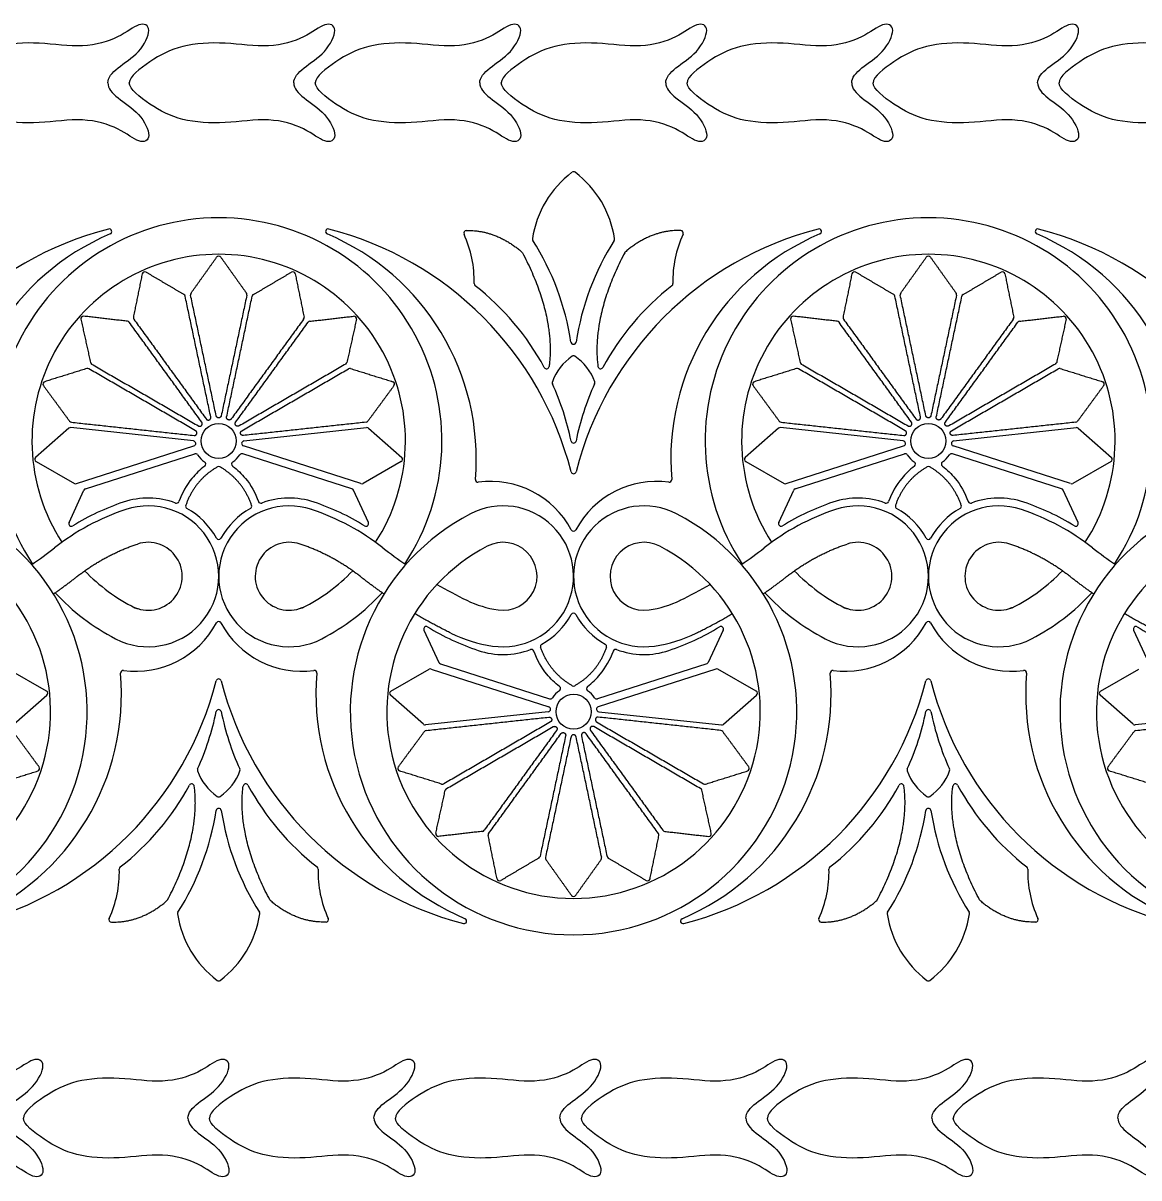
# Model space of a CAD drawing. Header units: millimetres. Extents: x -100 to 100, y -100 to 100.
# Drawn here: x 33.47 to 63.98, y 67.63 to 99.23 of the extents above; entities that cross this region are included whole.
import ezdxf

# ---------------------------------------------------------------- set-up
doc = ezdxf.new("R2010")
doc.units = ezdxf.units.MM
doc.header["$MEASUREMENT"] = 0
doc.layers.add('Layer 03', color=5, linetype='Continuous')

msp = doc.modelspace()

# ---------------------------------------------------------------- linework, layer by layer
at = {"layer": 'Layer 03'}
for p, q in [((38.128, 87.792), (34.772, 88.156)), ((39.509, 87.792), (42.864, 88.156)), ((57.537, 87.792), (54.181, 88.156)), ((58.918, 87.792), (62.274, 88.156)), ((34.718, 88.139), (33.812, 87.343)), ((42.919, 88.139), (43.825, 87.343)), ((54.127, 88.139), (53.221, 87.343)), ((62.328, 88.139), (63.234, 87.343)), ((34.927, 86.625), (38.142, 87.655)), ((42.709, 86.625), (39.495, 87.655)), ((54.336, 86.625), (57.551, 87.655)), ((62.118, 86.625), (58.904, 87.655)), ((33.823, 87.229), (34.871, 86.631)), ((35.176, 86.483), (38.162, 87.44)), ((42.46, 86.483), (39.475, 87.44)), ((43.813, 87.229), (42.766, 86.631)), ((53.232, 87.229), (54.28, 86.631)), ((54.585, 86.483), (57.571, 87.44)), ((61.869, 86.483), (58.884, 87.44)), ((63.222, 87.229), (62.175, 86.631)), ((34.725, 85.56), (35.134, 86.446)), ((42.911, 85.56), (42.503, 86.446)), ((54.134, 85.56), (54.543, 86.446)), ((62.32, 85.56), (61.912, 86.446)), ((44.43, 82.617), (44.838, 81.732)), ((52.616, 82.617), (52.207, 81.732)), ((63.839, 82.617), (64.247, 81.732)), ((34.109, 80.948), (33.061, 81.546)), ((43.528, 80.948), (44.575, 81.546)), ((44.632, 81.552), (47.846, 80.522)), ((44.881, 81.694), (47.866, 80.737)), ((52.165, 81.694), (49.179, 80.737)), ((52.414, 81.552), (49.199, 80.522)), ((53.518, 80.948), (52.47, 81.546)), ((62.937, 80.948), (63.984, 81.546)), ((33.214, 80.039), (34.12, 80.834)), ((44.422, 80.039), (43.516, 80.834)), ((52.623, 80.039), (53.529, 80.834)), ((63.832, 80.039), (62.925, 80.834)), ((47.832, 80.385), (44.477, 80.021)), ((49.213, 80.385), (52.569, 80.021)), ((67.241, 80.385), (63.886, 80.021))]:
    msp.add_line(p, q, dxfattribs=at)
for centre in [(38.818, 87.793), (58.227, 87.793), (48.523, 80.384)]:
    msp.add_circle(centre, 0.48, dxfattribs=at)
for centre, radius, start, end in [((50.167, 92.908), 2.8, 127.0477, 171.3906), ((48.523, 95.087), 0.0704, 52.9523, 127.0477), ((46.878, 92.908), 2.8, 8.6094, 52.9523), ((38.818, 87.793), 6.105, 90, 213.4938), ((38.818, 87.793), 6.105, 326.5062, 90), ((58.227, 87.793), 6.105, 90, 213.4938), ((58.227, 87.793), 6.105, 326.5062, 90), ((38.106, 84.671), 9.211, 104.4595, 165.6746), ((35.824, 93.522), 0.0704, 292.9015, 104.4595), ((41.812, 93.522), 0.0704, 75.5405, 247.0985), ((39.53, 84.671), 9.211, 14.3254, 75.5405), ((45.591, 93.478), 0.0704, 92.313, 204.7926), ((57.516, 84.671), 9.211, 104.4595, 165.6746), ((51.454, 93.478), 0.0704, 335.2074, 87.687), ((55.233, 93.522), 0.0704, 292.9015, 104.4595), ((61.221, 93.522), 0.0704, 75.5405, 247.0985), ((58.939, 84.671), 9.211, 14.3254, 75.5405), ((38.449, 87.307), 6.675, 112.9015, 184.8891), ((39.187, 87.307), 6.675, 355.1109, 67.0985), ((42.789, 92.184), 3.016, 358.3699, 24.7926), ((47.469, 93.317), 0.0704, 171.3906, 212.3831), ((41.28, 89.392), 7.257, 8.7502, 32.3831), ((55.765, 89.392), 7.257, 147.6169, 171.2498), ((49.577, 93.317), 0.0704, 327.6169, 8.6094), ((57.858, 87.307), 6.675, 112.9015, 184.8891), ((54.256, 92.184), 3.016, 155.2074, 181.6301), ((58.596, 87.307), 6.675, 355.1109, 67.0985), ((38.818, 87.793), 5.107, 90, 212.8968), ((38.818, 87.793), 5.107, 327.1032, 90), ((47.062, 92.908), 0.0704, 27.8858, 48.7274), ((49.983, 92.908), 0.0704, 131.2726, 152.1142), ((58.227, 87.793), 5.107, 90, 212.8968), ((58.227, 87.793), 5.107, 327.1032, 90), ((38.818, 92.778), 0.0704, 35.4977, 144.5023), ((58.227, 92.778), 0.0704, 35.4977, 144.5023), ((36.795, 92.349), 0.0704, 59.4455, 168.4501), ((40.842, 92.349), 0.0704, 11.5499, 120.5545), ((56.204, 92.349), 0.0704, 59.4455, 168.4501), ((60.251, 92.349), 0.0704, 11.5499, 120.5545), ((45.875, 92.096), 0.0704, 178.3699, 231.9383), ((41.386, 86.363), 7.211, 28.5007, 51.9383), ((55.66, 86.363), 7.211, 128.0617, 151.4993), ((51.171, 92.096), 0.0704, 308.0617, 1.6301), ((37.833, 91.736), 0.0704, 11.9739, 59.4455), ((38.118, 91.797), 0.0704, 144.5023, 191.9739), ((39.518, 91.797), 0.0704, 348.0261, 35.4977), ((39.803, 91.736), 0.0704, 120.5545, 168.0337), ((57.242, 91.736), 0.0704, 11.9739, 59.4455), ((57.527, 91.797), 0.0704, 144.5023, 191.9739), ((58.928, 91.797), 0.0704, 348.0261, 35.4977), ((59.212, 91.736), 0.0704, 120.5545, 168.0337), ((35.119, 91.136), 0.0704, 83.3932, 192.3979), ((36.317, 90.997), 0.0704, 35.9217, 83.3932), ((36.553, 91.168), 0.0704, 168.4501, 215.9217), ((41.083, 91.168), 0.0704, 324.0783, 11.5499), ((41.319, 90.997), 0.0704, 96.6068, 144.0783), ((42.517, 91.136), 0.0704, 347.6021, 96.6068), ((54.529, 91.136), 0.0704, 83.3932, 192.3979), ((55.726, 90.997), 0.0704, 35.9217, 83.3932), ((55.962, 91.168), 0.0704, 168.4501, 215.9217), ((60.492, 91.168), 0.0704, 324.0783, 11.5499), ((60.728, 90.997), 0.0704, 96.6068, 144.0783), ((61.926, 91.136), 0.0704, 347.6021, 96.6068), ((48.523, 90.507), 0.0704, 188.7502, 351.2498), ((49.273, 88.94), 1.411, 124.0307, 160.5139), ((48.523, 90.052), 0.0704, 55.9693, 124.0307), ((47.772, 88.94), 1.411, 19.4861, 55.9693), ((35.232, 89.706), 0.0704, 59.8694, 107.341), ((35.378, 89.958), 0.0704, 192.3979, 239.8694), ((42.258, 89.958), 0.0704, 300.1306, 347.6021), ((42.404, 89.706), 0.0704, 72.659, 120.1306), ((47.784, 89.838), 0.0704, 208.5007, 352.3825), ((49.261, 89.838), 0.0704, 187.6175, 331.4993), ((54.641, 89.706), 0.0704, 59.8694, 107.341), ((54.787, 89.958), 0.0704, 192.3979, 239.8694), ((61.667, 89.958), 0.0704, 300.1306, 347.6021), ((61.813, 89.706), 0.0704, 72.659, 120.1306), ((34.081, 89.347), 0.0704, 107.341, 216.3456), ((43.555, 89.347), 0.0704, 323.6544, 72.659), ((48.009, 89.388), 0.0704, 160.5139, 204.5409), ((41.386, 86.363), 7.211, 11.4156, 24.5409), ((55.66, 86.363), 7.211, 155.4591, 168.5844), ((49.036, 89.388), 0.0704, 335.4591, 19.4861), ((53.49, 89.347), 0.0704, 107.341, 216.3456), ((62.965, 89.347), 0.0704, 323.6544, 72.659), ((34.764, 88.086), 0.0704, 83.8172, 131.2888), ((34.796, 88.375), 0.0704, 216.3456, 263.8172), ((42.841, 88.375), 0.0704, 276.1828, 323.6544), ((42.872, 88.086), 0.0704, 48.7112, 96.1828), ((54.173, 88.086), 0.0704, 83.8172, 131.2888), ((54.205, 88.375), 0.0704, 216.3456, 263.8172), ((62.25, 88.375), 0.0704, 276.1828, 323.6544), ((62.281, 88.086), 0.0704, 48.7112, 96.1828), ((38.12, 87.722), 0.0704, 287.765, 83.8172), ((39.516, 87.722), 0.0704, 96.1828, 252.235), ((48.523, 87.804), 0.0704, 191.4156, 348.5844), ((57.529, 87.722), 0.0704, 287.765, 83.8172), ((58.925, 87.722), 0.0704, 96.1828, 252.235), ((33.858, 87.29), 0.0704, 131.2888, 240.2934), ((38.183, 87.373), 0.0704, 33.5099, 107.765), ((38.818, 87.793), 0.691, 213.5099, 236.113), ((38.394, 87.161), 0.0704, 307.3775, 56.113), ((39.243, 87.161), 0.0704, 123.887, 232.6225), ((38.818, 87.793), 0.691, 303.887, 326.4901), ((39.453, 87.373), 0.0704, 72.235, 146.4901), ((43.778, 87.29), 0.0704, 299.7066, 48.7112), ((53.267, 87.29), 0.0704, 131.2888, 240.2934), ((57.592, 87.373), 0.0704, 33.5099, 107.765), ((58.227, 87.793), 0.691, 213.5099, 236.113), ((57.803, 87.161), 0.0704, 307.3775, 56.113), ((58.652, 87.161), 0.0704, 123.887, 232.6225), ((58.227, 87.793), 0.691, 303.887, 326.4901), ((58.862, 87.373), 0.0704, 72.235, 146.4901), ((63.187, 87.29), 0.0704, 299.7066, 48.7112), ((38.818, 87.021), 0.0704, 60.0428, 119.9572), ((48.523, 86.967), 0.0704, 194.3254, 345.6746), ((58.227, 87.021), 0.0704, 60.0428, 119.9572), ((34.906, 86.692), 0.0704, 240.2934, 287.765), ((42.731, 86.692), 0.0704, 252.235, 299.7066), ((45.909, 86.733), 0.0704, 175.1109, 277.7055), ((46.253, 84.186), 2.499, 27.959, 97.7055), ((50.792, 84.186), 2.499, 82.2945, 152.041), ((51.137, 86.733), 0.0704, 262.2945, 4.8891), ((54.315, 86.692), 0.0704, 240.2934, 287.765), ((62.14, 86.692), 0.0704, 252.235, 299.7066), ((35.198, 86.416), 0.0704, 107.765, 155.2366), ((42.439, 86.416), 0.0704, 24.7634, 72.235), ((54.607, 86.416), 0.0704, 107.765, 155.2366), ((61.848, 86.416), 0.0704, 24.7634, 72.235), ((38.357, 79.721), 6.747, 108.5717, 121.5567), ((36.89, 84.089), 1.928, 242.5, 108.5717), ((36.89, 84.089), 2.14, 69.4855, 108.5717), ((37.664, 86.159), 0.0704, 249.4855, 339.7509), ((37.985, 86.009), 0.0704, 160.5333, 240.307), ((36.89, 84.089), 2.14, 29.2482, 60.307), ((40.747, 84.089), 1.928, 71.4283, 297.5), ((40.747, 84.089), 2.14, 119.693, 150.7518), ((39.652, 86.009), 0.0704, 299.693, 19.4667), ((39.972, 86.159), 0.0704, 200.2491, 290.5145), ((40.747, 84.089), 2.14, 71.4283, 110.5145), ((39.279, 79.721), 6.747, 58.4433, 71.4283), ((46.594, 84.089), 1.928, 261.5255, 117.4989), ((50.451, 84.089), 1.928, 62.5011, 278.4745), ((57.766, 79.721), 6.747, 108.5717, 121.5567), ((56.299, 84.089), 1.928, 242.5, 108.5717), ((56.299, 84.089), 2.14, 69.4855, 108.5717), ((57.073, 86.159), 0.0704, 249.4855, 339.7509), ((57.394, 86.009), 0.0704, 160.5333, 240.307), ((56.299, 84.089), 2.14, 29.2482, 60.307), ((60.156, 84.089), 1.928, 71.4283, 297.5), ((60.156, 84.089), 2.14, 119.693, 150.7518), ((59.061, 86.009), 0.0704, 299.693, 19.4667), ((59.381, 86.159), 0.0704, 200.2491, 290.5145), ((60.156, 84.089), 2.14, 71.4283, 110.5145), ((58.688, 79.721), 6.747, 58.4433, 71.4283), ((29.114, 80.384), 6.105, 270, 62.5004), ((38.357, 79.721), 6.536, 108.5717, 128.0721), ((39.279, 79.721), 6.536, 51.9279, 71.4283), ((48.523, 80.384), 6.105, 117.4996, 270), ((48.523, 80.384), 6.105, 270, 62.5004), ((57.766, 79.721), 6.536, 108.5717, 128.0721), ((58.688, 79.721), 6.536, 51.9279, 71.4283), ((67.932, 80.384), 6.105, 117.4996, 270), ((34.789, 85.53), 0.0704, 155.2366, 301.5567), ((42.847, 85.53), 0.0704, 238.4433, 24.7634), ((48.523, 85.391), 0.0704, 207.959, 332.041), ((54.198, 85.53), 0.0704, 155.2366, 301.5567), ((62.256, 85.53), 0.0704, 238.4433, 24.7634), ((36.89, 84.089), 0.93, 242.5, 108.5717), ((38.818, 85.168), 0.0704, 209.2482, 330.7518), ((40.747, 84.089), 0.93, 71.4283, 297.5), ((46.594, 84.089), 0.93, 261.5255, 117.5), ((50.451, 84.089), 0.93, 62.5, 278.4745), ((56.299, 84.089), 0.93, 242.5, 108.5717), ((58.227, 85.168), 0.0704, 209.2482, 330.7518), ((60.156, 84.089), 0.93, 71.4283, 297.5), ((29.114, 80.384), 5.107, 270, 62.5), ((26.432, 94.945), 12.802, 304.6123, 308.0717), ((51.204, 94.945), 12.802, 231.9283, 235.3877), ((48.523, 80.384), 5.107, 117.5, 270), ((48.523, 80.384), 5.107, 270, 62.5), ((45.841, 94.945), 12.802, 304.6123, 308.0717), ((70.613, 94.945), 12.802, 231.9283, 235.3877), ((67.932, 80.384), 5.107, 117.5, 270), ((38.818, 87.793), 5.107, 224.1258, 243.3181), ((38.818, 87.793), 5.107, 296.6819, 315.8742), ((58.227, 87.793), 5.107, 224.1258, 243.3181), ((58.227, 87.793), 5.107, 296.6819, 315.8742), ((51.204, 94.945), 12.802, 239.9203, 244.0496), ((45.841, 94.945), 12.802, 295.9504, 300.0797), ((38.818, 87.793), 6.105, 222.8864, 242.5), ((38.818, 87.793), 6.105, 297.5, 317.1136), ((46.892, 86.083), 2.947, 244.0496, 261.5255), ((50.154, 86.083), 2.947, 278.4745, 295.9504), ((58.227, 87.793), 6.105, 222.8864, 242.5), ((58.227, 87.793), 6.105, 297.5, 317.1136), ((36.549, 83.991), 2.499, 262.2945, 332.041), ((38.818, 82.786), 0.0704, 27.959, 152.041), ((41.088, 83.991), 2.499, 207.959, 277.7055), ((46.594, 84.089), 2.14, 299.693, 330.7518), ((48.523, 83.009), 0.0704, 29.2482, 150.7518), ((50.451, 84.089), 2.14, 209.2482, 240.307), ((55.958, 83.991), 2.499, 262.2945, 332.041), ((58.227, 82.786), 0.0704, 27.959, 152.041), ((60.497, 83.991), 2.499, 207.959, 277.7055), ((44.494, 82.647), 0.0704, 58.4433, 204.7634), ((48.062, 88.456), 6.747, 238.4433, 251.4283), ((46.892, 86.083), 3.945, 244.0496, 261.5255), ((50.154, 86.083), 3.945, 278.4745, 295.9504), ((48.984, 88.456), 6.747, 288.5717, 301.5567), ((52.552, 82.647), 0.0704, 335.2366, 121.5567), ((63.903, 82.647), 0.0704, 58.4433, 204.7634), ((67.471, 88.456), 6.747, 238.4433, 251.4283), ((47.689, 82.169), 0.0704, 119.693, 199.4667), ((49.356, 82.169), 0.0704, 340.5333, 60.307), ((46.594, 84.089), 2.14, 251.4283, 290.5145), ((47.369, 82.019), 0.0704, 20.2491, 110.5145), ((49.677, 82.019), 0.0704, 69.4855, 159.7509), ((50.451, 84.089), 2.14, 249.4855, 288.5717), ((44.61, 81.485), 0.0704, 72.235, 119.7066), ((44.902, 81.761), 0.0704, 204.7634, 252.235), ((52.143, 81.761), 0.0704, 287.765, 335.2366), ((52.435, 81.485), 0.0704, 60.2934, 107.765), ((29.483, 80.87), 6.675, 292.9015, 4.8891), ((29.825, 83.507), 9.211, 284.4595, 345.6746), ((36.204, 81.445), 0.0704, 82.2945, 184.8891), ((38.818, 81.21), 0.0704, 14.3254, 165.6746), ((47.811, 83.507), 9.211, 194.3254, 255.5405), ((41.432, 81.445), 0.0704, 355.1109, 97.7055), ((48.154, 80.87), 6.675, 175.1109, 247.0985), ((48.892, 80.87), 6.675, 292.9015, 4.8891), ((49.235, 83.507), 9.211, 284.4595, 345.6746), ((55.613, 81.445), 0.0704, 82.2945, 184.8891), ((58.227, 81.21), 0.0704, 14.3254, 165.6746), ((67.22, 83.507), 9.211, 194.3254, 255.5405), ((60.842, 81.445), 0.0704, 355.1109, 97.7055), ((67.563, 80.87), 6.675, 175.1109, 247.0985), ((34.074, 80.887), 0.0704, 311.2888, 60.2934), ((43.563, 80.887), 0.0704, 119.7066, 228.7112), ((48.523, 80.384), 0.691, 123.887, 146.4901), ((48.098, 81.016), 0.0704, 303.887, 52.6225), ((48.523, 81.156), 0.0704, 240.0428, 299.9572), ((48.947, 81.016), 0.0704, 127.3775, 236.113), ((48.523, 80.384), 0.691, 33.5099, 56.113), ((53.483, 80.887), 0.0704, 311.2888, 60.2934), ((62.972, 80.887), 0.0704, 119.7066, 228.7112), ((47.888, 80.805), 0.0704, 252.235, 326.4901), ((49.158, 80.805), 0.0704, 213.5099, 287.765), ((31.681, 81.814), 7.211, 335.4591, 348.5844), ((38.818, 80.373), 0.0704, 11.4156, 168.5844), ((45.955, 81.814), 7.211, 191.4156, 204.5409), ((47.825, 80.455), 0.0704, 276.1828, 72.235), ((49.221, 80.455), 0.0704, 107.765, 263.8172), ((51.09, 81.814), 7.211, 335.4591, 348.5844), ((58.227, 80.373), 0.0704, 11.4156, 168.5844), ((65.365, 81.814), 7.211, 191.4156, 204.5409), ((44.469, 80.091), 0.0704, 228.7112, 276.1828), ((52.577, 80.091), 0.0704, 263.8172, 311.2888), ((63.878, 80.091), 0.0704, 228.7112, 276.1828), ((44.5, 79.802), 0.0704, 96.1828, 143.6544), ((52.545, 79.802), 0.0704, 36.3456, 83.8172), ((63.909, 79.802), 0.0704, 96.1828, 143.6544), ((33.851, 78.831), 0.0704, 287.341, 36.3456), ((38.305, 78.79), 0.0704, 155.4591, 199.4861), ((39.569, 79.237), 1.411, 199.4861, 235.9693), ((38.068, 79.237), 1.411, 304.0307, 340.5139), ((39.332, 78.79), 0.0704, 340.5139, 24.5409), ((43.786, 78.831), 0.0704, 143.6544, 252.659), ((53.26, 78.831), 0.0704, 287.341, 36.3456), ((57.714, 78.79), 0.0704, 155.4591, 199.4861), ((58.978, 79.237), 1.411, 199.4861, 235.9693), ((57.477, 79.237), 1.411, 304.0307, 340.5139), ((58.741, 78.79), 0.0704, 340.5139, 24.5409), ((63.195, 78.831), 0.0704, 143.6544, 252.659), ((31.681, 81.814), 7.211, 308.0617, 331.4993), ((38.08, 78.339), 0.0704, 7.6175, 151.4993), ((39.557, 78.339), 0.0704, 28.5007, 172.3825), ((45.955, 81.814), 7.211, 208.5007, 231.9383), ((44.937, 78.471), 0.0704, 252.659, 300.1306), ((52.109, 78.471), 0.0704, 239.8694, 287.341), ((51.09, 81.814), 7.211, 308.0617, 331.4993), ((57.489, 78.339), 0.0704, 7.6175, 151.4993), ((58.966, 78.339), 0.0704, 28.5007, 172.3825), ((65.365, 81.814), 7.211, 208.5007, 231.9383), ((38.818, 78.126), 0.0704, 235.9693, 304.0307), ((45.083, 78.219), 0.0704, 120.1306, 167.6021), ((51.963, 78.219), 0.0704, 12.3979, 59.8694), ((58.227, 78.126), 0.0704, 235.9693, 304.0307), ((38.818, 77.67), 0.0704, 8.7502, 171.2498), ((58.227, 77.67), 0.0704, 8.7502, 171.2498), ((31.576, 78.785), 7.257, 327.6169, 351.2498), ((46.061, 78.785), 7.257, 188.7502, 212.3831), ((50.985, 78.785), 7.257, 327.6169, 351.2498), ((65.47, 78.785), 7.257, 188.7502, 212.3831), ((46.022, 77.18), 0.0704, 276.6068, 324.0783), ((51.024, 77.18), 0.0704, 215.9217, 263.3932), ((44.824, 77.042), 0.0704, 167.6021, 276.6068), ((46.258, 77.009), 0.0704, 144.0783, 191.5499), ((50.788, 77.009), 0.0704, 348.4501, 35.9217), ((52.222, 77.042), 0.0704, 263.3932, 12.3979), ((47.538, 76.441), 0.0704, 300.5545, 348.0261), ((47.823, 76.381), 0.0704, 168.0261, 215.4977), ((49.223, 76.381), 0.0704, 324.5023, 11.9739), ((49.508, 76.441), 0.0704, 191.9663, 239.4455), ((33.085, 75.993), 3.016, 335.2074, 1.6301), ((36.17, 76.081), 0.0704, 128.0617, 181.6301), ((41.466, 76.081), 0.0704, 358.3699, 51.9383), ((44.552, 75.993), 3.016, 178.3699, 204.7926), ((52.494, 75.993), 3.016, 335.2074, 1.6301), ((55.579, 76.081), 0.0704, 128.0617, 181.6301), ((60.876, 76.081), 0.0704, 358.3699, 51.9383), ((63.961, 75.993), 3.016, 178.3699, 204.7926), ((46.499, 75.828), 0.0704, 191.5499, 300.5545), ((50.546, 75.828), 0.0704, 239.4455, 348.4501), ((37.358, 75.269), 0.0704, 311.2726, 332.1142), ((40.279, 75.269), 0.0704, 207.8858, 228.7274), ((48.523, 75.399), 0.0704, 215.4977, 324.5023), ((56.767, 75.269), 0.0704, 311.2726, 332.1142), ((59.688, 75.269), 0.0704, 207.8858, 228.7274), ((37.764, 74.86), 0.0704, 147.6169, 188.6094), ((39.872, 74.86), 0.0704, 351.3906, 32.3831), ((57.173, 74.86), 0.0704, 147.6169, 188.6094), ((59.282, 74.86), 0.0704, 351.3906, 32.3831), ((35.887, 74.699), 0.0704, 155.2074, 267.687), ((40.463, 75.269), 2.8, 188.6094, 232.9523), ((37.174, 75.269), 2.8, 307.0477, 351.3906), ((41.75, 74.699), 0.0704, 272.313, 24.7926), ((45.529, 74.656), 0.0704, 255.5405, 67.0985), ((51.517, 74.656), 0.0704, 112.9015, 284.4595), ((55.296, 74.699), 0.0704, 155.2074, 267.687), ((59.872, 75.269), 2.8, 188.6094, 232.9523), ((56.583, 75.269), 2.8, 307.0477, 351.3906), ((61.159, 74.699), 0.0704, 272.313, 24.7926), ((38.818, 73.09), 0.0704, 232.9523, 307.0477), ((58.227, 73.09), 0.0704, 232.9523, 307.0477)]:
    msp.add_arc(centre, radius, start, end, dxfattribs=at)
for points, degree in [([(35.786, 97.589), (35.786, 97.734), (36.012, 97.998), (36.676, 98.4), (37.026, 99.117), (36.659, 99.279), (36.135, 98.825), (35.129, 98.518), (33.91, 98.719), (32.681, 98.647), (31.86, 98.208), (31.287, 97.755), (31.287, 97.589)], 3), ([(40.872, 97.589), (40.872, 97.734), (41.098, 97.998), (41.762, 98.4), (42.112, 99.117), (41.745, 99.279), (41.22, 98.825), (40.215, 98.518), (38.996, 98.719), (37.767, 98.647), (36.945, 98.208), (36.373, 97.755), (36.373, 97.589)], 3), ([(45.958, 97.589), (45.958, 97.734), (46.184, 97.998), (46.848, 98.4), (47.198, 99.117), (46.831, 99.279), (46.306, 98.825), (45.301, 98.518), (44.082, 98.719), (42.853, 98.647), (42.031, 98.208), (41.459, 97.755), (41.459, 97.589)], 3), ([(51.044, 97.589), (51.044, 97.734), (51.27, 97.998), (51.934, 98.4), (52.284, 99.117), (51.917, 99.279), (51.392, 98.825), (50.387, 98.518), (49.168, 98.719), (47.939, 98.647), (47.117, 98.208), (46.545, 97.755), (46.545, 97.589)], 3), ([(56.13, 97.589), (56.13, 97.734), (56.356, 97.998), (57.02, 98.4), (57.37, 99.117), (57.003, 99.279), (56.478, 98.825), (55.473, 98.518), (54.253, 98.719), (53.025, 98.647), (52.203, 98.208), (51.631, 97.755), (51.631, 97.589)], 3), ([(61.216, 97.589), (61.216, 97.734), (61.442, 97.998), (62.106, 98.4), (62.456, 99.117), (62.088, 99.279), (61.564, 98.825), (60.559, 98.518), (59.339, 98.719), (58.111, 98.647), (57.289, 98.208), (56.717, 97.755), (56.717, 97.589)], 3), ([(66.302, 97.589), (66.302, 97.734), (66.528, 97.998), (67.192, 98.4), (67.541, 99.117), (67.174, 99.279), (66.65, 98.825), (65.645, 98.518), (64.425, 98.719), (63.197, 98.647), (62.375, 98.208), (61.803, 97.755), (61.803, 97.589)], 3), ([(35.786, 97.589), (35.786, 97.444), (36.012, 97.179), (36.676, 96.777), (37.026, 96.06), (36.659, 95.898), (36.135, 96.353), (35.129, 96.659), (33.91, 96.459), (32.681, 96.531), (31.86, 96.969), (31.287, 97.422), (31.287, 97.589)], 3), ([(40.872, 97.589), (40.872, 97.444), (41.098, 97.179), (41.762, 96.777), (42.112, 96.06), (41.745, 95.898), (41.22, 96.353), (40.215, 96.659), (38.996, 96.459), (37.767, 96.531), (36.945, 96.969), (36.373, 97.422), (36.373, 97.589)], 3), ([(45.958, 97.589), (45.958, 97.444), (46.184, 97.179), (46.848, 96.777), (47.198, 96.06), (46.831, 95.898), (46.306, 96.353), (45.301, 96.659), (44.082, 96.459), (42.853, 96.531), (42.031, 96.969), (41.459, 97.422), (41.459, 97.589)], 3), ([(51.044, 97.589), (51.044, 97.444), (51.27, 97.179), (51.934, 96.777), (52.284, 96.06), (51.917, 95.898), (51.392, 96.353), (50.387, 96.659), (49.168, 96.459), (47.939, 96.531), (47.117, 96.969), (46.545, 97.422), (46.545, 97.589)], 3), ([(56.13, 97.589), (56.13, 97.444), (56.356, 97.179), (57.02, 96.777), (57.37, 96.06), (57.003, 95.898), (56.478, 96.353), (55.473, 96.659), (54.253, 96.459), (53.025, 96.531), (52.203, 96.969), (51.631, 97.422), (51.631, 97.589)], 3), ([(61.216, 97.589), (61.216, 97.444), (61.442, 97.179), (62.106, 96.777), (62.456, 96.06), (62.088, 95.898), (61.564, 96.353), (60.559, 96.659), (59.339, 96.459), (58.111, 96.531), (57.289, 96.969), (56.717, 97.422), (56.717, 97.589)], 3), ([(66.302, 97.589), (66.302, 97.444), (66.528, 97.179), (67.192, 96.777), (67.541, 96.06), (67.174, 95.898), (66.65, 96.353), (65.645, 96.659), (64.425, 96.459), (63.197, 96.531), (62.375, 96.969), (61.803, 97.422), (61.803, 97.589)], 3), ([(38.061, 91.838), (38.411, 92.328), (38.761, 92.819)], 2), ([(38.876, 92.819), (39.226, 92.328), (39.576, 91.838)], 2), ([(57.47, 91.838), (57.82, 92.328), (58.17, 92.819)], 2), ([(58.285, 92.819), (58.635, 92.328), (58.985, 91.838)], 2), ([(36.726, 92.363), (36.605, 91.773), (36.484, 91.182)], 2), ([(37.869, 91.797), (37.35, 92.103), (36.83, 92.41)], 2), ([(39.768, 91.797), (40.287, 92.103), (40.806, 92.41)], 2), ([(40.911, 92.363), (41.032, 91.773), (41.152, 91.182)], 2), ([(56.135, 92.363), (56.014, 91.773), (55.893, 91.182)], 2), ([(57.278, 91.797), (56.759, 92.103), (56.24, 92.41)], 2), ([(59.177, 91.797), (59.696, 92.103), (60.215, 92.41)], 2), ([(60.32, 92.363), (60.441, 91.773), (60.561, 91.182)], 2), ([(38.602, 88.449), (38.252, 90.1), (37.902, 91.751)], 2), ([(38.749, 88.48), (38.399, 90.131), (38.049, 91.782)], 2), ([(39.587, 91.782), (39.237, 90.131), (38.887, 88.48)], 2), ([(39.035, 88.45), (39.385, 90.1), (39.734, 91.751)], 2), ([(58.011, 88.449), (57.661, 90.1), (57.311, 91.751)], 2), ([(58.158, 88.48), (57.808, 90.131), (57.458, 91.782)], 2), ([(58.997, 91.782), (58.646, 90.131), (58.296, 88.48)], 2), ([(58.444, 88.45), (58.794, 90.1), (59.144, 91.751)], 2), ([(35.051, 91.121), (35.18, 90.532), (35.31, 89.943)], 2), ([(36.325, 91.067), (35.726, 91.136), (35.128, 91.206)], 2), ([(38.355, 88.305), (37.365, 89.672), (36.374, 91.038)], 2), ([(36.496, 91.126), (37.486, 89.76), (38.476, 88.393)], 2), ([(41.14, 91.126), (40.151, 89.76), (39.161, 88.394)], 2), ([(39.282, 88.305), (40.272, 89.672), (41.262, 91.038)], 2), ([(41.311, 91.067), (41.91, 91.136), (42.509, 91.206)], 2), ([(42.586, 91.121), (42.456, 90.532), (42.327, 89.943)], 2), ([(54.46, 91.121), (54.589, 90.532), (54.719, 89.943)], 2), ([(55.735, 91.067), (55.136, 91.136), (54.537, 91.206)], 2), ([(57.764, 88.305), (56.774, 89.672), (55.784, 91.038)], 2), ([(55.905, 91.126), (56.895, 89.76), (57.885, 88.393)], 2), ([(60.549, 91.126), (59.56, 89.76), (58.57, 88.394)], 2), ([(58.691, 88.305), (59.681, 89.672), (60.671, 91.038)], 2), ([(60.72, 91.067), (61.319, 91.136), (61.918, 91.206)], 2), ([(61.995, 91.121), (61.865, 90.532), (61.736, 89.943)], 2), ([(35.211, 89.773), (34.636, 89.594), (34.06, 89.414)], 2), ([(38.187, 88.073), (36.727, 88.92), (35.268, 89.767)], 2), ([(35.343, 89.897), (36.803, 89.05), (38.262, 88.203)], 2), ([(42.293, 89.897), (40.834, 89.05), (39.374, 88.203)], 2), ([(39.45, 88.073), (40.909, 88.92), (42.369, 89.767)], 2), ([(42.425, 89.773), (43.001, 89.594), (43.576, 89.414)], 2), ([(54.62, 89.773), (54.045, 89.594), (53.469, 89.414)], 2), ([(57.596, 88.073), (56.136, 88.92), (54.677, 89.767)], 2), ([(54.752, 89.897), (56.212, 89.05), (57.671, 88.203)], 2), ([(61.703, 89.897), (60.243, 89.05), (58.783, 88.203)], 2), ([(58.859, 88.073), (60.318, 88.92), (61.778, 89.767)], 2), ([(61.834, 89.773), (62.41, 89.594), (62.986, 89.414)], 2), ([(34.024, 89.305), (34.382, 88.819), (34.739, 88.333)], 2), ([(43.612, 89.305), (43.255, 88.819), (42.897, 88.333)], 2), ([(53.433, 89.305), (53.791, 88.819), (54.148, 88.333)], 2), ([(63.021, 89.305), (62.664, 88.819), (62.307, 88.333)], 2), ([(34.788, 88.305), (36.466, 88.123), (38.144, 87.942)], 2), ([(42.848, 88.305), (41.17, 88.123), (39.493, 87.942)], 2), ([(54.197, 88.305), (55.875, 88.123), (57.553, 87.942)], 2), ([(62.257, 88.305), (60.58, 88.123), (58.902, 87.942)], 2), ([(38.783, 87.082), (38.163, 86.725), (37.918, 86.032)], 2), ([(38.436, 87.105), (38.307, 87.006), (38.19, 86.893), (38.088, 86.768)], 3), ([(39.718, 86.032), (39.473, 86.725), (38.853, 87.082)], 2), ([(39.2, 87.105), (39.33, 87.006), (39.447, 86.893), (39.549, 86.768)], 3), ([(58.192, 87.082), (57.572, 86.725), (57.327, 86.032)], 2), ([(57.846, 87.105), (57.716, 87.006), (57.599, 86.893), (57.497, 86.768)], 3), ([(59.127, 86.032), (58.882, 86.725), (58.263, 87.082)], 2), ([(58.609, 87.105), (58.739, 87.006), (58.856, 86.893), (58.958, 86.768)], 3), ([(38.088, 86.768), (37.937, 86.583), (37.818, 86.37), (37.73, 86.134)], 3), ([(39.549, 86.768), (39.7, 86.583), (39.819, 86.37), (39.906, 86.134)], 3), ([(57.497, 86.768), (57.346, 86.583), (57.227, 86.37), (57.14, 86.134)], 3), ([(58.958, 86.768), (59.109, 86.583), (59.228, 86.37), (59.315, 86.134)], 3), ([(47.792, 81.409), (47.641, 81.594), (47.522, 81.807), (47.435, 82.043)], 3), ([(48.488, 81.095), (47.868, 81.452), (47.623, 82.145)], 2), ([(49.423, 82.145), (49.178, 81.452), (48.558, 81.095)], 2), ([(49.253, 81.409), (49.404, 81.594), (49.523, 81.807), (49.611, 82.043)], 3), ([(48.141, 81.072), (48.011, 81.172), (47.894, 81.284), (47.792, 81.409)], 3), ([(48.905, 81.072), (49.034, 81.172), (49.151, 81.284), (49.253, 81.409)], 3), ([(44.493, 79.872), (46.171, 80.054), (47.848, 80.236)], 2), ([(47.891, 80.105), (46.432, 79.257), (44.972, 78.41)], 2), ([(45.048, 78.28), (46.507, 79.127), (47.967, 79.975)], 2), ([(51.998, 78.28), (50.538, 79.127), (49.079, 79.975)], 2), ([(49.154, 80.105), (50.614, 79.257), (52.073, 78.41)], 2), ([(52.553, 79.872), (50.875, 80.054), (49.197, 80.236)], 2), ([(63.902, 79.872), (65.58, 80.054), (67.258, 80.236)], 2), ([(33.908, 78.872), (33.55, 79.358), (33.193, 79.844)], 2), ([(43.729, 78.872), (44.086, 79.358), (44.444, 79.844)], 2), ([(48.059, 79.872), (47.069, 78.506), (46.079, 77.139)], 2), ([(46.201, 77.051), (47.191, 78.417), (48.181, 79.784)], 2), ([(48.307, 79.728), (47.957, 78.077), (47.607, 76.426)], 2), ([(48.454, 79.697), (48.104, 78.046), (47.754, 76.395)], 2), ([(49.292, 76.395), (48.942, 78.046), (48.592, 79.697)], 2), ([(48.739, 79.727), (49.089, 78.077), (49.439, 76.426)], 2), ([(50.845, 77.051), (49.855, 78.417), (48.865, 79.783)], 2), ([(48.986, 79.872), (49.976, 78.506), (50.967, 77.139)], 2), ([(53.317, 78.872), (52.959, 79.358), (52.602, 79.844)], 2), ([(63.138, 78.872), (63.495, 79.358), (63.853, 79.844)], 2), ([(32.721, 78.404), (33.296, 78.584), (33.872, 78.763)], 2), ([(44.916, 78.404), (44.34, 78.584), (43.765, 78.763)], 2), ([(52.13, 78.404), (52.705, 78.584), (53.281, 78.763)], 2), ([(64.325, 78.404), (63.749, 78.584), (63.174, 78.763)], 2), ([(44.755, 77.057), (44.885, 77.646), (45.014, 78.234)], 2), ([(52.29, 77.057), (52.161, 77.646), (52.031, 78.234)], 2), ([(46.03, 77.11), (45.431, 77.041), (44.832, 76.972)], 2), ([(51.016, 77.11), (51.615, 77.041), (52.213, 76.972)], 2), ([(46.43, 75.814), (46.309, 76.405), (46.189, 76.995)], 2), ([(50.615, 75.814), (50.736, 76.405), (50.857, 76.995)], 2), ([(47.573, 76.38), (47.054, 76.074), (46.535, 75.767)], 2), ([(47.765, 76.34), (48.115, 75.849), (48.465, 75.358)], 2), ([(48.58, 75.358), (48.93, 75.849), (49.28, 76.34)], 2), ([(49.472, 76.38), (49.991, 76.074), (50.511, 75.767)], 2), ([(32.892, 69.265), (32.892, 69.41), (33.118, 69.675), (33.782, 70.077), (34.132, 70.793), (33.765, 70.956), (33.241, 70.501), (32.235, 70.195), (31.016, 70.395), (29.787, 70.323), (28.966, 69.885), (28.393, 69.432), (28.393, 69.265)], 3), ([(37.978, 69.265), (37.978, 69.41), (38.204, 69.675), (38.868, 70.077), (39.218, 70.793), (38.851, 70.956), (38.327, 70.501), (37.321, 70.195), (36.102, 70.395), (34.873, 70.323), (34.052, 69.885), (33.479, 69.432), (33.479, 69.265)], 3), ([(43.064, 69.265), (43.064, 69.41), (43.29, 69.675), (43.954, 70.077), (44.304, 70.793), (43.937, 70.956), (43.412, 70.501), (42.407, 70.195), (41.188, 70.395), (39.959, 70.323), (39.138, 69.885), (38.565, 69.432), (38.565, 69.265)], 3), ([(48.15, 69.265), (48.15, 69.41), (48.376, 69.675), (49.04, 70.077), (49.39, 70.793), (49.023, 70.956), (48.498, 70.501), (47.493, 70.195), (46.274, 70.395), (45.045, 70.323), (44.223, 69.885), (43.651, 69.432), (43.651, 69.265)], 3), ([(53.236, 69.265), (53.236, 69.41), (53.462, 69.675), (54.126, 70.077), (54.476, 70.793), (54.109, 70.956), (53.584, 70.501), (52.579, 70.195), (51.36, 70.395), (50.131, 70.323), (49.309, 69.885), (48.737, 69.432), (48.737, 69.265)], 3), ([(58.322, 69.265), (58.322, 69.41), (58.548, 69.675), (59.212, 70.077), (59.562, 70.793), (59.195, 70.956), (58.67, 70.501), (57.665, 70.195), (56.445, 70.395), (55.217, 70.323), (54.395, 69.885), (53.823, 69.432), (53.823, 69.265)], 3), ([(63.408, 69.265), (63.408, 69.41), (63.634, 69.675), (64.298, 70.077), (64.648, 70.793), (64.28, 70.956), (63.756, 70.501), (62.751, 70.195), (61.531, 70.395), (60.303, 70.323), (59.481, 69.885), (58.909, 69.432), (58.909, 69.265)], 3), ([(32.892, 69.265), (32.892, 69.12), (33.118, 68.856), (33.782, 68.454), (34.132, 67.737), (33.765, 67.575), (33.241, 68.029), (32.235, 68.335), (31.016, 68.135), (29.787, 68.207), (28.966, 68.646), (28.393, 69.099), (28.393, 69.265)], 3), ([(37.978, 69.265), (37.978, 69.12), (38.204, 68.856), (38.868, 68.454), (39.218, 67.737), (38.851, 67.575), (38.327, 68.029), (37.321, 68.335), (36.102, 68.135), (34.873, 68.207), (34.052, 68.646), (33.479, 69.099), (33.479, 69.265)], 3), ([(43.064, 69.265), (43.064, 69.12), (43.29, 68.856), (43.954, 68.454), (44.304, 67.737), (43.937, 67.575), (43.412, 68.029), (42.407, 68.335), (41.188, 68.135), (39.959, 68.207), (39.138, 68.646), (38.565, 69.099), (38.565, 69.265)], 3), ([(48.15, 69.265), (48.15, 69.12), (48.376, 68.856), (49.04, 68.454), (49.39, 67.737), (49.023, 67.575), (48.498, 68.029), (47.493, 68.335), (46.274, 68.135), (45.045, 68.207), (44.223, 68.646), (43.651, 69.099), (43.651, 69.265)], 3), ([(53.236, 69.265), (53.236, 69.12), (53.462, 68.856), (54.126, 68.454), (54.476, 67.737), (54.109, 67.575), (53.584, 68.029), (52.579, 68.335), (51.36, 68.135), (50.131, 68.207), (49.309, 68.646), (48.737, 69.099), (48.737, 69.265)], 3), ([(58.322, 69.265), (58.322, 69.12), (58.548, 68.856), (59.212, 68.454), (59.562, 67.737), (59.195, 67.575), (58.67, 68.029), (57.665, 68.335), (56.445, 68.135), (55.217, 68.207), (54.395, 68.646), (53.823, 69.099), (53.823, 69.265)], 3), ([(63.408, 69.265), (63.408, 69.12), (63.634, 68.856), (64.298, 68.454), (64.648, 67.737), (64.28, 67.575), (63.756, 68.029), (62.751, 68.335), (61.531, 68.135), (60.303, 68.207), (59.481, 68.646), (58.909, 69.099), (58.909, 69.265)], 3)]:
    msp.add_open_spline(points, degree=degree, dxfattribs=at)
for points, weights in [([(45.588, 93.549), (46.402, 93.581), (47.109, 92.961)], [0.991086190686, 0.931627267798, 0.998993724523]), ([(51.457, 93.549), (50.643, 93.581), (49.937, 92.961)], [0.991086190686, 0.931627267798, 0.998993724523]), ([(47.125, 92.941), (48.039, 91.213), (47.854, 89.828)], [0.996253518444, 0.951418316504, 0.992804499628]), ([(49.921, 92.941), (49.006, 91.213), (49.191, 89.828)], [0.996253518444, 0.951418316504, 0.992804499628]), ([(34.942, 84.081), (35.691, 84.668), (36.593, 84.971)], [1, 0.985555526944, 1]), ([(42.694, 84.081), (41.945, 84.668), (41.043, 84.971)], [1, 0.985555526944, 1]), ([(54.351, 84.081), (55.1, 84.668), (56.003, 84.971)], [1, 0.985555526944, 1]), ([(62.103, 84.081), (61.354, 84.668), (60.452, 84.971)], [1, 0.985555526944, 1]), ([(34.299, 83.606), (34.627, 83.834), (34.942, 84.081)], [0.997776199129, 0.998468414763, 1]), ([(43.338, 83.606), (43.009, 83.834), (42.694, 84.081)], [0.997776199129, 0.998468414763, 1]), ([(53.708, 83.606), (54.037, 83.834), (54.351, 84.081)], [0.997776199129, 0.998468414763, 1]), ([(62.747, 83.606), (62.418, 83.834), (62.103, 84.081)], [0.997776199129, 0.998468414763, 1]), ([(36.525, 83.23), (36.559, 83.218), (36.593, 83.207)], [0.998930088524, 0.99944361276, 1]), ([(41.111, 83.23), (41.077, 83.218), (41.043, 83.207)], [0.998930088524, 0.99944361276, 1]), ([(55.934, 83.23), (55.968, 83.218), (56.003, 83.207)], [0.998930088524, 0.99944361276, 1]), ([(60.52, 83.23), (60.486, 83.218), (60.452, 83.207)], [0.998930088524, 0.99944361276, 1]), ([(45.165, 82.536), (44.661, 82.782), (44.178, 83.067)], [0.999999997335, 0.997851911537, 0.997354930222]), ([(51.88, 82.536), (52.385, 82.782), (52.868, 83.067)], [0.999999997335, 0.997851911537, 0.997354930222]), ([(64.574, 82.536), (64.07, 82.782), (63.587, 83.067)], [0.999999997335, 0.997851911537, 0.997354930222]), ([(37.42, 75.236), (38.335, 76.965), (38.15, 78.349)], [0.996253518444, 0.951418316504, 0.992804499628]), ([(40.216, 75.236), (39.302, 76.965), (39.487, 78.349)], [0.996253518444, 0.951418316504, 0.992804499628]), ([(56.829, 75.236), (57.744, 76.965), (57.559, 78.349)], [0.996253518444, 0.951418316504, 0.992804499628]), ([(59.625, 75.236), (58.711, 76.965), (58.896, 78.349)], [0.996253518444, 0.951418316504, 0.992804499628]), ([(35.884, 74.629), (36.698, 74.596), (37.404, 75.216)], [0.991086190686, 0.931627267798, 0.998993724523]), ([(41.753, 74.629), (40.939, 74.596), (40.232, 75.216)], [0.991086190686, 0.931627267798, 0.998993724523]), ([(55.293, 74.629), (56.107, 74.596), (56.813, 75.216)], [0.991086190686, 0.931627267798, 0.998993724523]), ([(61.162, 74.629), (60.348, 74.596), (59.641, 75.216)], [0.991086190686, 0.931627267798, 0.998993724523])]:
    msp.add_rational_spline(points, weights, degree=2, dxfattribs=at)
for points, weights, knots in [([(38.887, 88.48), (38.875, 88.424), (38.818, 88.424), (38.761, 88.424), (38.749, 88.48)], [1, 0.777002531931, 1, 0.777002531931, 1], [4.039016, 4.039016, 4.039016, 4.1207247, 4.1207247, 4.2024335, 4.2024335, 4.2024335]), ([(58.296, 88.48), (58.284, 88.424), (58.227, 88.424), (58.17, 88.424), (58.158, 88.48)], [1, 0.777002531931, 1, 0.777002531931, 1], [4.039016, 4.039016, 4.039016, 4.1207247, 4.1207247, 4.2024335, 4.2024335, 4.2024335]), ([(38.262, 88.203), (38.312, 88.174), (38.35, 88.216), (38.388, 88.259), (38.355, 88.305)], [1, 0.777002532812, 1, 0.777002532812, 1], [3.7649943, 3.7649943, 3.7649943, 3.846703, 3.846703, 3.9284118, 3.9284118, 3.9284118]), ([(38.476, 88.393), (38.51, 88.347), (38.562, 88.37), (38.614, 88.393), (38.602, 88.449)], [1, 0.777002534424, 1, 0.777002534424, 1], [6.4880822, 6.4880822, 6.4880822, 6.5697909, 6.5697909, 6.6514997, 6.6514997, 6.6514997]), ([(39.161, 88.394), (39.127, 88.348), (39.075, 88.371), (39.023, 88.394), (39.035, 88.45)], [1, 0.776560308122, 1, 0.776560308122, 1], [6.4871414, 6.4871414, 6.4871414, 6.5689344, 6.5689344, 6.6507274, 6.6507274, 6.6507274]), ([(39.374, 88.203), (39.325, 88.174), (39.287, 88.216), (39.248, 88.259), (39.282, 88.305)], [1, 0.777002532812, 1, 0.777002532812, 1], [3.7649943, 3.7649943, 3.7649943, 3.846703, 3.846703, 3.9284118, 3.9284118, 3.9284118]), ([(57.671, 88.203), (57.721, 88.174), (57.759, 88.216), (57.797, 88.259), (57.764, 88.305)], [1, 0.777002532812, 1, 0.777002532812, 1], [3.7649943, 3.7649943, 3.7649943, 3.846703, 3.846703, 3.9284118, 3.9284118, 3.9284118]), ([(57.885, 88.393), (57.919, 88.347), (57.971, 88.37), (58.023, 88.393), (58.011, 88.449)], [1, 0.777002534424, 1, 0.777002534424, 1], [6.4880822, 6.4880822, 6.4880822, 6.5697909, 6.5697909, 6.6514997, 6.6514997, 6.6514997]), ([(58.57, 88.394), (58.536, 88.348), (58.484, 88.371), (58.432, 88.394), (58.444, 88.45)], [1, 0.776560308122, 1, 0.776560308122, 1], [6.4871414, 6.4871414, 6.4871414, 6.5689344, 6.5689344, 6.6507274, 6.6507274, 6.6507274]), ([(58.783, 88.203), (58.734, 88.174), (58.696, 88.216), (58.657, 88.259), (58.691, 88.305)], [1, 0.777002532812, 1, 0.777002532812, 1], [3.7649943, 3.7649943, 3.7649943, 3.846703, 3.846703, 3.9284118, 3.9284118, 3.9284118]), ([(38.144, 87.942), (38.201, 87.936), (38.218, 87.99), (38.236, 88.044), (38.187, 88.073)], [1, 0.777002534164, 1, 0.777002534164, 1], [3.7649943, 3.7649943, 3.7649943, 3.846703, 3.846703, 3.9284118, 3.9284118, 3.9284118]), ([(39.493, 87.942), (39.436, 87.936), (39.418, 87.99), (39.4, 88.044), (39.45, 88.073)], [1, 0.777002534164, 1, 0.777002534164, 1], [3.7649943, 3.7649943, 3.7649943, 3.846703, 3.846703, 3.9284118, 3.9284118, 3.9284118]), ([(57.553, 87.942), (57.61, 87.936), (57.627, 87.99), (57.645, 88.044), (57.596, 88.073)], [1, 0.777002534164, 1, 0.777002534164, 1], [3.7649943, 3.7649943, 3.7649943, 3.846703, 3.846703, 3.9284118, 3.9284118, 3.9284118]), ([(58.902, 87.942), (58.845, 87.936), (58.827, 87.99), (58.809, 88.044), (58.859, 88.073)], [1, 0.777002534164, 1, 0.777002534164, 1], [3.7649943, 3.7649943, 3.7649943, 3.846703, 3.846703, 3.9284118, 3.9284118, 3.9284118]), ([(47.848, 80.236), (47.905, 80.242), (47.923, 80.187), (47.941, 80.133), (47.891, 80.105)], [1, 0.777002534164, 1, 0.777002534164, 1], [3.7649943, 3.7649943, 3.7649943, 3.846703, 3.846703, 3.9284118, 3.9284118, 3.9284118]), ([(47.967, 79.975), (48.016, 80.003), (48.054, 79.961), (48.093, 79.919), (48.059, 79.872)], [1, 0.777002532812, 1, 0.777002532812, 1], [3.7649943, 3.7649943, 3.7649943, 3.846703, 3.846703, 3.9284118, 3.9284118, 3.9284118]), ([(49.079, 79.975), (49.029, 80.003), (48.991, 79.961), (48.953, 79.919), (48.986, 79.872)], [1, 0.777002532812, 1, 0.777002532812, 1], [3.7649943, 3.7649943, 3.7649943, 3.846703, 3.846703, 3.9284118, 3.9284118, 3.9284118]), ([(49.197, 80.236), (49.14, 80.242), (49.123, 80.187), (49.105, 80.133), (49.154, 80.105)], [1, 0.777002534164, 1, 0.777002534164, 1], [3.7649943, 3.7649943, 3.7649943, 3.846703, 3.846703, 3.9284118, 3.9284118, 3.9284118]), ([(48.181, 79.784), (48.214, 79.83), (48.267, 79.807), (48.319, 79.784), (48.307, 79.728)], [1, 0.777002534424, 1, 0.777002534424, 1], [6.4880822, 6.4880822, 6.4880822, 6.5697909, 6.5697909, 6.6514997, 6.6514997, 6.6514997]), ([(48.592, 79.697), (48.58, 79.753), (48.523, 79.753), (48.466, 79.753), (48.454, 79.697)], [1, 0.777002531931, 1, 0.777002531931, 1], [4.039016, 4.039016, 4.039016, 4.1207247, 4.1207247, 4.2024335, 4.2024335, 4.2024335]), ([(48.865, 79.783), (48.832, 79.83), (48.78, 79.806), (48.727, 79.783), (48.739, 79.727)], [1, 0.776560308122, 1, 0.776560308122, 1], [6.4871414, 6.4871414, 6.4871414, 6.5689344, 6.5689344, 6.6507274, 6.6507274, 6.6507274])]:
    msp.add_rational_spline(points, weights, degree=2, knots=knots, dxfattribs=at)

doc.saveas('drawing.dxf')
